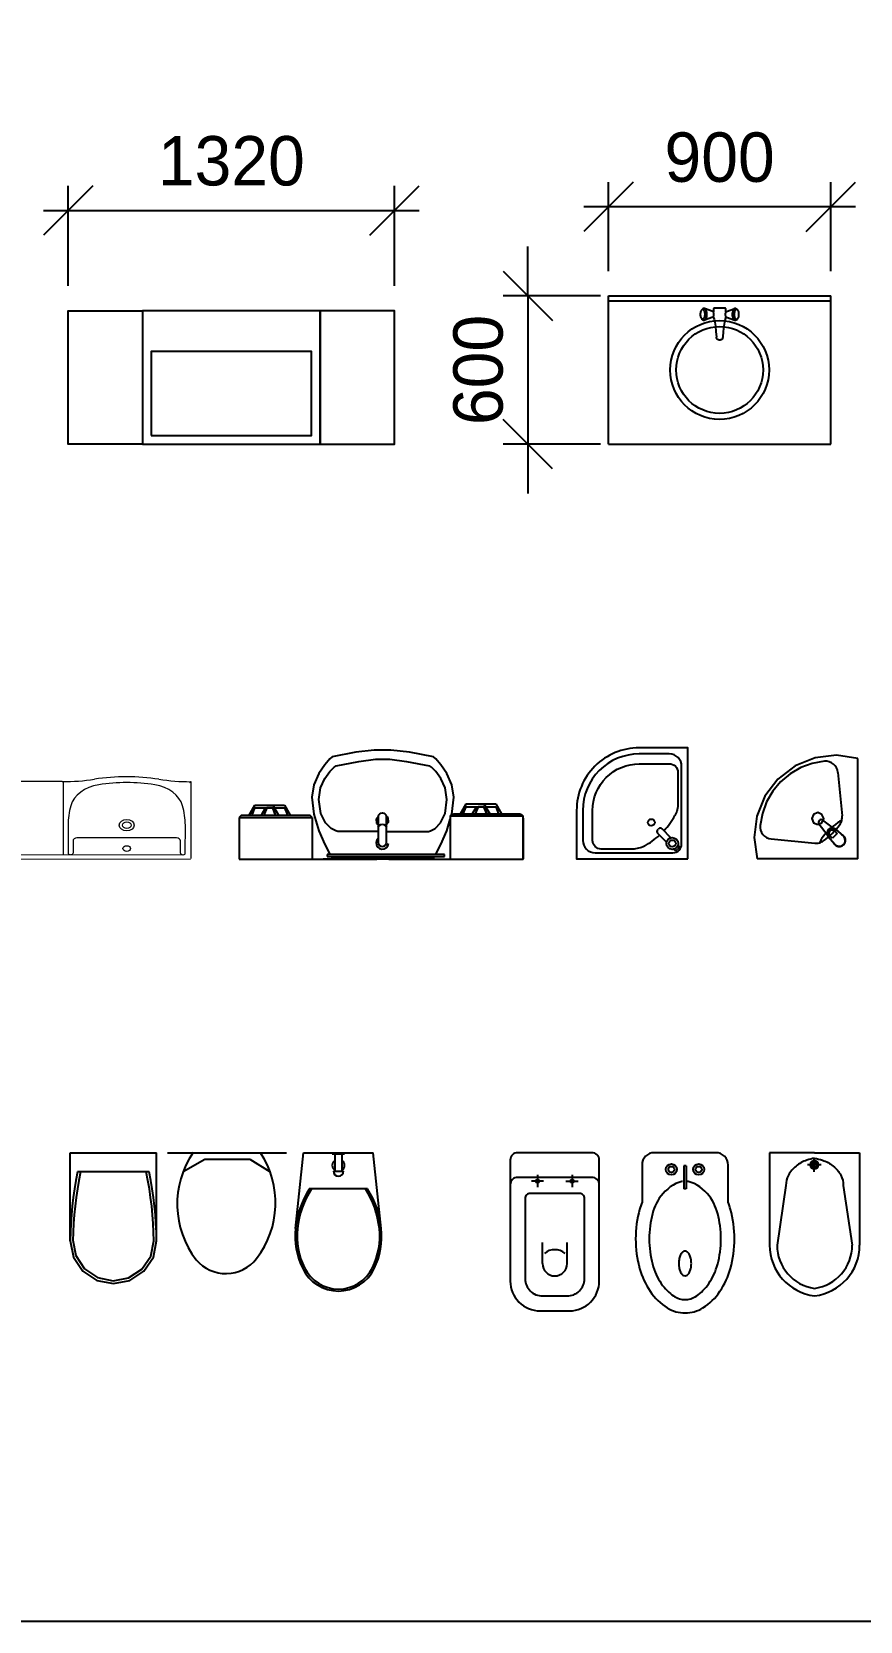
# Model space of a CAD drawing. Header units: millimetres. Extents: x 3103 to 179340, y -10977 to 70536.
# Drawn here: x 44607 to 47960, y -10977 to -4544 of the extents above; entities that cross this region are included whole.
import ezdxf

# ---------------------------------------------------------------- set-up
doc = ezdxf.new("R2010")
doc.units = ezdxf.units.MM
doc.header["$LTSCALE"] = 0.5
doc.layers.add('RAZMER', color=5, linetype='Continuous')
doc.layers.add('SANTEH', color=30, linetype='Continuous')
doc.styles.add('WROMLATS', font='wromlats.shx', dxfattribs={"bigfont": 'bigfont.shx'})
doc.dimstyles.new('juka', dxfattribs={"dimscale": 100, "dimtxt": 2, "dimasz": 2, "dimexe": 1, "dimexo": 1, "dimgap": 1, "dimtad": 1, "dimtoh": 1, "dimdec": 0, "dimzin": 0, "dimdsep": 46, "dimtxsty": 'WROMLATS', "dimblk": 'OBLIQUE', "dimcen": -3, "dimdle": 1, "dimclrd": 256, "dimclre": 256, "dimclrt": 256, "dimadec": 0, "dimazin": 0, "dimtfac": 1, "dimtdec": 0, "dimtix": 1, "dimtmove": 2, "dimatfit": 3, "dimldrblk": 'ORIGIN2', "dimfxl": 1, "dimtvp": 2.5, "dimtolj": 1, "dimtzin": 0, "dimarcsym": 0})

# ---------------------------------------------------------------- blocks, each defined once
blk = doc.blocks.new('Basin Built-In Circle_74')
at = {"layer": 'SANTEH', "linetype": 'Continuous'}
for p, q in [((0, 600), (900, 600)), ((0, 0), (0, 600)), ((0, 580), (900, 580)), ((900, 0), (900, 600)), ((371.7, 528.5), (371.5, 525)), ((371.7, 528.5), (371.5, 525)), ((371.5, 525), (371.7, 521.5)), ((371.5, 525), (371.7, 521.5)), ((372.1, 531.8), (371.7, 528.5)), ((372.1, 531.8), (371.7, 528.5)), ((371.7, 521.5), (372.1, 518.2)), ((371.7, 521.5), (372.1, 518.2)), ((372.8, 535), (372.1, 531.8)), ((372.8, 535), (372.1, 531.8)), ((372.1, 518.2), (372.8, 515)), ((372.1, 518.2), (372.8, 515)), ((373.8, 537.9), (372.8, 535)), ((373.8, 537.9), (372.8, 535)), ((372.8, 515), (373.8, 512.1)), ((372.8, 515), (373.8, 512.1)), ((375.1, 540.3), (373.8, 537.9)), ((375.1, 540.3), (373.8, 537.9)), ((376.5, 542.3), (375.1, 540.3)), ((376.5, 542.3), (375.1, 540.3)), ((378.1, 543.8), (376.5, 542.3)), ((378.1, 543.8), (376.5, 542.3)), ((382.6, 547.6), (378.1, 543.8)), ((382.6, 547.6), (378.1, 543.8)), ((379.8, 544.7), (378.1, 543.8)), ((379.8, 544.7), (378.1, 543.8)), ((381.5, 545), (379.8, 544.7)), ((381.5, 545), (379.8, 544.7)), ((383.2, 544.7), (381.5, 545)), ((383.2, 544.7), (381.5, 545)), ((384.6, 548.6), (382.6, 547.6)), ((384.6, 548.6), (382.6, 547.6)), ((384.9, 543.8), (383.2, 544.7)), ((384.9, 543.8), (383.2, 544.7)), ((386.7, 549), (384.6, 548.6)), ((386.7, 549), (384.6, 548.6)), ((386.5, 542.3), (384.9, 543.8)), ((386.5, 542.3), (384.9, 543.8)), ((387.9, 540.3), (386.5, 542.3)), ((387.9, 540.3), (386.5, 542.3)), ((388.8, 548.6), (386.7, 549)), ((388.8, 548.6), (386.7, 549)), ((389.2, 537.9), (387.9, 540.3)), ((389.2, 537.9), (387.9, 540.3)), ((390.8, 547.6), (388.8, 548.6)), ((422.4, 536.8), (388.8, 548.6)), ((390.8, 547.6), (388.8, 548.6)), ((422.4, 536.8), (388.8, 548.6)), ((390.2, 535), (389.2, 537.9)), ((390.2, 535), (389.2, 537.9)), ((389.2, 512.1), (390.2, 515)), ((389.2, 512.1), (390.2, 515)), ((390.9, 531.8), (390.2, 535)), ((390.9, 531.8), (390.2, 535)), ((390.2, 515), (390.9, 518.2)), ((390.2, 515), (390.9, 518.2)), ((392.7, 545.8), (390.8, 547.6)), ((392.7, 545.8), (390.8, 547.6)), ((391.4, 528.5), (390.9, 531.8)), ((391.4, 528.5), (390.9, 531.8)), ((390.9, 518.2), (391.4, 521.5)), ((390.9, 518.2), (391.4, 521.5)), ((391.5, 525), (391.4, 528.5)), ((391.5, 525), (391.4, 528.5)), ((391.4, 521.5), (391.5, 525)), ((391.4, 521.5), (391.5, 525)), ((394.4, 543.4), (392.7, 545.8)), ((394.4, 543.4), (392.7, 545.8)), ((395.9, 540.4), (394.4, 543.4)), ((395.9, 540.4), (394.4, 543.4)), ((397.1, 537), (395.9, 540.4)), ((397.1, 537), (395.9, 540.4)), ((398, 533.2), (397.1, 537)), ((398, 533.2), (397.1, 537)), ((397.1, 513), (398, 516.8)), ((397.1, 513), (398, 516.8)), ((398.5, 529.2), (398, 533.2)), ((398.5, 529.2), (398, 533.2)), ((398, 516.8), (398.5, 520.8)), ((398, 516.8), (398.5, 520.8)), ((398.7, 525), (398.5, 529.2)), ((398.7, 525), (398.5, 529.2)), ((398.5, 520.8), (398.7, 525)), ((398.5, 520.8), (398.7, 525)), ((423.4, 536.3), (422.4, 536.8)), ((423.4, 536.3), (422.4, 536.8)), ((424.3, 535.4), (423.4, 536.3)), ((424.3, 535.4), (423.4, 536.3)), ((425.2, 534.2), (424.3, 535.4)), ((425.2, 534.2), (424.3, 535.4)), ((424.3, 514.6), (425.2, 515.8)), ((424.3, 514.6), (425.2, 515.8)), ((426.7, 535), (424.6, 535)), ((426.7, 535), (424.6, 535)), ((427.1, 515), (424.6, 515)), ((427.1, 515), (424.6, 515)), ((425.2, 548), (425, 547.5)), ((425.2, 548), (425, 547.5)), ((425, 547.5), (425, 547)), ((425, 547.5), (425, 547)), ((425, 547), (425, 535)), ((425, 547), (425, 535)), ((425, 515), (425, 513)), ((425, 515), (425, 513)), ((425.4, 548.5), (425.2, 548)), ((425.4, 548.5), (425.2, 548)), ((425.9, 532.7), (425.2, 534.2)), ((425.9, 532.7), (425.2, 534.2)), ((425.2, 515.8), (425.9, 517.3)), ((425.2, 515.8), (425.9, 517.3)), ((425.7, 548.9), (425.4, 548.5)), ((425.7, 548.9), (425.4, 548.5)), ((426.1, 549.3), (425.7, 548.9)), ((426.1, 549.3), (425.7, 548.9)), ((426.5, 531), (425.9, 532.7)), ((426.5, 531), (425.9, 532.7)), ((425.9, 517.3), (426.5, 519)), ((425.9, 517.3), (426.5, 519)), ((426.5, 549.6), (426.1, 549.3)), ((426.5, 549.6), (426.1, 549.3)), ((427, 549.8), (426.5, 549.6)), ((427, 549.8), (426.5, 549.6)), ((427, 529.1), (426.5, 531)), ((427, 529.1), (426.5, 531)), ((426.5, 519), (427, 520.9)), ((426.5, 519), (427, 520.9)), ((427.5, 550), (427, 549.8)), ((427.5, 550), (427, 549.8)), ((427.2, 527.1), (427, 529.1)), ((427.2, 527.1), (427, 529.1)), ((427, 520.9), (427.2, 522.9)), ((427, 520.9), (427.2, 522.9)), ((427.3, 525), (427.2, 527.1)), ((427.3, 525), (427.2, 527.1)), ((427.2, 522.9), (427.3, 525)), ((427.2, 522.9), (427.3, 525)), ((428, 550), (427.5, 550)), ((428, 550), (427.5, 550)), ((472, 550), (428, 550)), ((472, 550), (428, 550)), ((472.5, 550), (472, 550)), ((472.5, 550), (472, 550)), ((473, 549.8), (472.5, 550)), ((473, 549.8), (472.5, 550)), ((472.8, 527.1), (472.7, 525)), ((472.8, 527.1), (472.7, 525)), ((472.7, 525), (472.8, 522.9)), ((472.7, 525), (472.8, 522.9)), ((473, 529.1), (472.8, 527.1)), ((473, 529.1), (472.8, 527.1)), ((472.8, 522.9), (473, 520.9)), ((472.8, 522.9), (473, 520.9)), ((473.5, 549.6), (473, 549.8)), ((473.5, 549.6), (473, 549.8)), ((473.5, 531), (473, 529.1)), ((473.5, 531), (473, 529.1)), ((473, 520.9), (473.5, 519)), ((473, 520.9), (473.5, 519)), ((475.4, 515), (473.2, 515)), ((475.4, 515), (473.2, 515)), ((473.9, 549.3), (473.5, 549.6)), ((473.9, 549.3), (473.5, 549.6)), ((475.4, 535), (473.5, 535)), ((475.4, 535), (473.5, 535)), ((474.1, 532.7), (473.5, 531)), ((474.1, 532.7), (473.5, 531)), ((473.5, 519), (474.1, 517.3)), ((473.5, 519), (474.1, 517.3)), ((474.3, 548.9), (473.9, 549.3)), ((474.3, 548.9), (473.9, 549.3)), ((474.8, 534.2), (474.1, 532.7)), ((474.8, 534.2), (474.1, 532.7)), ((474.1, 517.3), (474.8, 515.8)), ((474.1, 517.3), (474.8, 515.8)), ((474.6, 548.5), (474.3, 548.9)), ((474.6, 548.5), (474.3, 548.9)), ((474.8, 548), (474.6, 548.5)), ((474.8, 548), (474.6, 548.5)), ((475, 547.5), (474.8, 548)), ((475, 547.5), (474.8, 548)), ((475.7, 535.4), (474.8, 534.2)), ((475.7, 535.4), (474.8, 534.2)), ((474.8, 515.8), (475.7, 514.6)), ((474.8, 515.8), (475.7, 514.6)), ((475, 547), (475, 547.5)), ((475, 547), (475, 547.5)), ((475, 535), (475, 547)), ((475, 535), (475, 547)), ((475, 513), (475, 515)), ((475, 513), (475, 515)), ((476.6, 536.3), (475.7, 535.4)), ((476.6, 536.3), (475.7, 535.4)), ((477.6, 536.8), (476.6, 536.3)), ((477.6, 536.8), (476.6, 536.3)), ((477.6, 536.8), (511.2, 548.6)), ((477.6, 536.8), (511.2, 548.6)), ((501.5, 529.2), (501.3, 525)), ((501.5, 529.2), (501.3, 525)), ((501.3, 525), (501.5, 520.8)), ((501.3, 525), (501.5, 520.8)), ((502, 533.2), (501.5, 529.2)), ((502, 533.2), (501.5, 529.2)), ((501.5, 520.8), (502, 516.8)), ((501.5, 520.8), (502, 516.8)), ((502.9, 537), (502, 533.2)), ((502.9, 537), (502, 533.2)), ((502, 516.8), (502.9, 513)), ((502, 516.8), (502.9, 513)), ((504.1, 540.4), (502.9, 537)), ((504.1, 540.4), (502.9, 537)), ((505.6, 543.4), (504.1, 540.4)), ((505.6, 543.4), (504.1, 540.4)), ((507.3, 545.8), (505.6, 543.4)), ((507.3, 545.8), (505.6, 543.4)), ((509.2, 547.6), (507.3, 545.8)), ((509.2, 547.6), (507.3, 545.8)), ((508.6, 528.5), (508.5, 525)), ((508.6, 528.5), (508.5, 525)), ((508.5, 525), (508.6, 521.5)), ((508.5, 525), (508.6, 521.5)), ((509.1, 531.8), (508.6, 528.5)), ((509.1, 531.8), (508.6, 528.5)), ((508.6, 521.5), (509.1, 518.2)), ((508.6, 521.5), (509.1, 518.2)), ((509.8, 535), (509.1, 531.8)), ((509.8, 535), (509.1, 531.8)), ((509.1, 518.2), (509.8, 515)), ((509.1, 518.2), (509.8, 515)), ((511.2, 548.6), (509.2, 547.6)), ((511.2, 548.6), (509.2, 547.6)), ((510.8, 537.9), (509.8, 535)), ((510.8, 537.9), (509.8, 535)), ((509.8, 515), (510.8, 512.1)), ((509.8, 515), (510.8, 512.1)), ((512.1, 540.3), (510.8, 537.9)), ((512.1, 540.3), (510.8, 537.9)), ((513.3, 549), (511.2, 548.6)), ((513.3, 549), (511.2, 548.6)), ((513.5, 542.3), (512.1, 540.3)), ((513.5, 542.3), (512.1, 540.3)), ((515.4, 548.6), (513.3, 549)), ((515.4, 548.6), (513.3, 549)), ((515.1, 543.8), (513.5, 542.3)), ((515.1, 543.8), (513.5, 542.3)), ((516.8, 544.7), (515.1, 543.8)), ((516.8, 544.7), (515.1, 543.8)), ((517.4, 547.6), (515.4, 548.6)), ((517.4, 547.6), (515.4, 548.6)), ((518.5, 545), (516.8, 544.7)), ((518.5, 545), (516.8, 544.7)), ((517.4, 547.6), (521.9, 543.8)), ((517.4, 547.6), (521.9, 543.8)), ((520.2, 544.7), (518.5, 545)), ((520.2, 544.7), (518.5, 545)), ((521.9, 543.8), (520.2, 544.7)), ((521.9, 543.8), (520.2, 544.7)), ((523.5, 542.3), (521.9, 543.8)), ((523.5, 542.3), (521.9, 543.8)), ((524.9, 540.3), (523.5, 542.3)), ((524.9, 540.3), (523.5, 542.3)), ((526.2, 537.9), (524.9, 540.3)), ((526.2, 537.9), (524.9, 540.3)), ((527.2, 535), (526.2, 537.9)), ((527.2, 535), (526.2, 537.9)), ((526.2, 512.1), (527.2, 515)), ((526.2, 512.1), (527.2, 515)), ((527.9, 531.8), (527.2, 535)), ((527.9, 531.8), (527.2, 535)), ((527.2, 515), (527.9, 518.2)), ((527.2, 515), (527.9, 518.2)), ((528.3, 528.5), (527.9, 531.8)), ((528.3, 528.5), (527.9, 531.8)), ((527.9, 518.2), (528.3, 521.5)), ((527.9, 518.2), (528.3, 521.5)), ((528.5, 525), (528.3, 528.5)), ((528.5, 525), (528.3, 528.5)), ((528.3, 521.5), (528.5, 525)), ((528.3, 521.5), (528.5, 525)), ((373.8, 512.1), (375.1, 509.7)), ((373.8, 512.1), (375.1, 509.7)), ((375.1, 509.7), (376.5, 507.7)), ((375.1, 509.7), (376.5, 507.7)), ((376.5, 507.7), (378.1, 506.2)), ((376.5, 507.7), (378.1, 506.2)), ((378.1, 506.2), (379.8, 505.3)), ((382.6, 502.4), (378.1, 506.2)), ((378.1, 506.2), (379.8, 505.3)), ((382.6, 502.4), (378.1, 506.2)), ((379.8, 505.3), (381.5, 505)), ((379.8, 505.3), (381.5, 505)), ((381.5, 505), (383.2, 505.3)), ((381.5, 505), (383.2, 505.3)), ((382.6, 502.4), (384.6, 501.4)), ((382.6, 502.4), (384.6, 501.4)), ((383.2, 505.3), (384.9, 506.2)), ((383.2, 505.3), (384.9, 506.2)), ((384.6, 501.4), (386.7, 501)), ((384.6, 501.4), (386.7, 501)), ((384.9, 506.2), (386.5, 507.7)), ((384.9, 506.2), (386.5, 507.7)), ((386.5, 507.7), (387.9, 509.7)), ((386.5, 507.7), (387.9, 509.7)), ((386.7, 501), (388.8, 501.4)), ((386.7, 501), (388.8, 501.4)), ((387.9, 509.7), (389.2, 512.1)), ((387.9, 509.7), (389.2, 512.1)), ((422.4, 513.2), (388.8, 501.4)), ((422.4, 513.2), (388.8, 501.4)), ((388.8, 501.4), (390.8, 502.4)), ((388.8, 501.4), (390.8, 502.4)), ((390.8, 502.4), (392.7, 504.2)), ((390.8, 502.4), (392.7, 504.2)), ((392.7, 504.2), (394.4, 506.6)), ((392.7, 504.2), (394.4, 506.6)), ((394.4, 506.6), (395.9, 509.6)), ((394.4, 506.6), (395.9, 509.6)), ((395.9, 509.6), (397.1, 513)), ((395.9, 509.6), (397.1, 513)), ((422.4, 513.2), (423.4, 513.7)), ((422.4, 513.2), (423.4, 513.7)), ((423.4, 513.7), (424.3, 514.6)), ((423.4, 513.7), (424.3, 514.6)), ((425, 513), (425, 512.5)), ((425, 513), (425, 512.5)), ((425, 512.5), (425.2, 512)), ((425, 512.5), (425.2, 512)), ((425.2, 512), (428.1, 505.1)), ((425.2, 512), (428.1, 505.1)), ((428, 505.4), (430.7, 493.4)), ((428, 505.4), (430.7, 493.4)), ((430.7, 493.4), (433, 477.1)), ((430.7, 493.4), (433, 477.1)), ((433, 477.2), (435, 456.1)), ((433, 477.2), (435, 456.1)), ((435, 456.1), (436.8, 432.9)), ((435, 456.1), (436.8, 432.9)), ((465, 456.1), (463.2, 432.9)), ((465, 456.1), (463.2, 432.9)), ((467, 477.2), (465, 456.1)), ((467, 477.2), (465, 456.1)), ((469.3, 493.4), (467, 477.1)), ((469.3, 493.4), (467, 477.1)), ((472, 505.4), (469.3, 493.4)), ((472, 505.4), (469.3, 493.4)), ((474.8, 512), (471.9, 505.1)), ((474.8, 512), (471.9, 505.1)), ((474.8, 512), (475, 512.5)), ((474.8, 512), (475, 512.5)), ((475, 512.5), (475, 513)), ((475, 512.5), (475, 513)), ((475.7, 514.6), (476.6, 513.7)), ((475.7, 514.6), (476.6, 513.7)), ((476.6, 513.7), (477.6, 513.2)), ((476.6, 513.7), (477.6, 513.2)), ((477.6, 513.2), (511.2, 501.4)), ((477.6, 513.2), (511.2, 501.4)), ((502.9, 513), (504.1, 509.6)), ((502.9, 513), (504.1, 509.6)), ((504.1, 509.6), (505.6, 506.6)), ((504.1, 509.6), (505.6, 506.6)), ((505.6, 506.6), (507.3, 504.2)), ((505.6, 506.6), (507.3, 504.2)), ((507.3, 504.2), (509.2, 502.4)), ((507.3, 504.2), (509.2, 502.4)), ((509.2, 502.4), (511.2, 501.4)), ((509.2, 502.4), (511.2, 501.4)), ((510.8, 512.1), (512.1, 509.7)), ((510.8, 512.1), (512.1, 509.7)), ((511.2, 501.4), (513.3, 501)), ((511.2, 501.4), (513.3, 501)), ((512.1, 509.7), (513.5, 507.7)), ((512.1, 509.7), (513.5, 507.7)), ((513.3, 501), (515.4, 501.4)), ((513.3, 501), (515.4, 501.4)), ((513.5, 507.7), (515.1, 506.2)), ((513.5, 507.7), (515.1, 506.2)), ((515.1, 506.2), (516.8, 505.3)), ((515.1, 506.2), (516.8, 505.3)), ((515.4, 501.4), (517.4, 502.4)), ((515.4, 501.4), (517.4, 502.4)), ((516.8, 505.3), (518.5, 505)), ((516.8, 505.3), (518.5, 505)), ((517.4, 502.4), (521.9, 506.2)), ((517.4, 502.4), (521.9, 506.2)), ((518.5, 505), (520.2, 505.3)), ((518.5, 505), (520.2, 505.3)), ((520.2, 505.3), (521.9, 506.2)), ((520.2, 505.3), (521.9, 506.2)), ((521.9, 506.2), (523.5, 507.7)), ((521.9, 506.2), (523.5, 507.7)), ((523.5, 507.7), (524.9, 509.7)), ((523.5, 507.7), (524.9, 509.7)), ((524.9, 509.7), (526.2, 512.1)), ((524.9, 509.7), (526.2, 512.1)), ((437, 430.8), (436.8, 432.9)), ((437, 430.8), (436.8, 432.9)), ((437, 430.7), (437, 430.8)), ((437, 430.7), (437, 430.8)), ((437.6, 428.7), (437, 430.7)), ((437.6, 428.7), (437, 430.7)), ((438.6, 426.9), (437.6, 428.7)), ((438.6, 426.9), (437.6, 428.7)), ((440, 425.1), (438.6, 426.9)), ((440, 425.1), (438.6, 426.9)), ((441.6, 423.7), (440, 425.1)), ((441.6, 423.7), (440, 425.1)), ((443.5, 422.5), (441.6, 423.7)), ((443.5, 422.5), (441.6, 423.7)), ((445.6, 421.7), (443.5, 422.5)), ((445.6, 421.7), (443.5, 422.5)), ((445, 421.7), (443.9, 422.4)), ((446.6, 421), (445, 421.7)), ((447.7, 421.2), (445.6, 421.7)), ((447.7, 421.2), (445.6, 421.7)), ((448.3, 420.6), (446.6, 421)), ((450, 421), (447.7, 421.2)), ((450, 421), (447.7, 421.2)), ((450, 420.5), (448.3, 420.6)), ((452.3, 421.2), (450, 421)), ((452.3, 421.2), (450, 421)), ((451.7, 420.6), (450, 420.5)), ((453.4, 421), (451.7, 420.6)), ((454.4, 421.7), (452.3, 421.2)), ((454.4, 421.7), (452.3, 421.2)), ((455, 421.7), (453.4, 421)), ((456.5, 422.5), (454.4, 421.7)), ((456.5, 422.5), (454.4, 421.7)), ((456.1, 422.4), (455, 421.7)), ((458.4, 423.7), (456.5, 422.5)), ((458.4, 423.7), (456.5, 422.5)), ((460, 425.1), (458.4, 423.7)), ((460, 425.1), (458.4, 423.7)), ((461.4, 426.9), (460, 425.1)), ((461.4, 426.9), (460, 425.1)), ((462.4, 428.7), (461.4, 426.9)), ((462.4, 428.7), (461.4, 426.9)), ((463, 430.7), (462.4, 428.7)), ((463, 430.7), (462.4, 428.7)), ((463.2, 432.9), (463, 430.8)), ((463.2, 432.9), (463, 430.8)), ((463, 430.7), (463, 430.8)), ((463, 430.7), (463, 430.8)), ((0, 0), (900, 0))]:
    blk.add_line(p, q, dxfattribs=at)
for radius in [200, 175.8]:
    blk.add_circle((450, 300), radius, dxfattribs=at)
blk = doc.blocks.new('Basin Corner_77')
at = {"layer": 'SANTEH', "linetype": 'Continuous'}
for p, q in [((0, 0), (0, -2.7)), ((0, 0), (0, -407.3)), ((0, 0), (407.2, 0)), ((93.6, -59.8), (90, -56.4)), ((120.1, -90.4), (93.6, -59.8)), ((350.9, -81.1), (174.9, -64.1)), ((59.8, -93.6), (56.3, -90)), ((90.4, -120.1), (59.8, -93.6)), ((83.5, -102.8), (102.8, -83.6)), ((94.1, -113.3), (83.5, -102.8)), ((84, -103.3), (103.3, -84.1)), ((99.4, -124.5), (141.5, -157.2)), ((102.8, -83.6), (113.3, -94.1)), ((157.2, -141.5), (124.5, -99.4)), ((81, -350.7), (64.1, -174.8))]:
    blk.add_line(p, q, dxfattribs=at)
for points in [[(0, -407.3), (86.5, -420), (173.3, -409.5), (254.2, -376.6), (323.6, -323.5), (376.7, -254.1), (409.6, -173.1), (420, -86.4), (407.2, 0)], [(174.9, -64.1), (170.2, -63.9), (165.5, -64), (160.8, -64.6), (156.2, -65.6), (151.7, -67), (147.4, -68.8), (143.2, -70.9), (139.2, -73.5)], [(139.2, -73.5), (129.9, -80.6), (121, -88), (112.2, -95.7), (103.8, -103.8), (95.8, -112.2), (88, -120.9), (80.6, -129.9), (73.5, -139.2)], [(81.6, -147.2), (90.8, -140.2), (99.8, -132.7), (108.5, -125), (116.9, -116.9), (125, -108.5), (132.8, -99.8), (140.2, -90.8), (147.3, -81.6)], [(147.3, -81.6), (148.5, -79.8), (149.7, -77.9), (150.7, -76), (151.7, -74.1), (152.6, -72.1), (153.4, -70.1), (154.2, -68.1), (154.8, -66)], [(395.5, -135.8), (395.6, -126), (393.7, -116.4), (390, -107.3), (384.6, -99.2), (377.7, -92.2), (369.6, -86.8), (360.5, -83), (350.9, -81.1)], [(73.5, -139.1), (70.9, -143.1), (68.8, -147.3), (67, -151.7), (65.6, -156.1), (64.6, -160.7), (64, -165.4), (63.8, -170.1), (64.1, -174.8)], [(66, -154.8), (68, -154.1), (70.1, -153.4), (72.1, -152.6), (74.1, -151.7), (76, -150.7), (77.9, -149.6), (79.8, -148.5), (81.6, -147.3)], [(135.7, -395.3), (184.8, -386.8), (231.7, -369.8), (274.8, -344.9), (313, -312.9), (345, -274.7), (369.8, -231.6), (386.7, -184.7), (395.1, -135.6)], [(81, -350.7), (82.9, -360.3), (86.7, -369.4), (92.1, -377.5), (99.1, -384.4), (107.2, -389.8), (116.3, -393.5), (125.9, -395.4), (135.7, -395.3)]]:
    blk.add_lwpolyline(points, dxfattribs=at)
blk.add_lwpolyline([(162.6, -139.7), (145.6, -146.7), (138.5, -163.7), (145.6, -180.7), (162.6, -187.7), (179.6, -180.7), (186.6, -163.7), (179.6, -146.7)], close=True, dxfattribs=at)
for centre, radius, start, end in [((75.5, -75.6), 25, 24.28556, 245.71444), ((75.5, -75.6), 24, 52.83741, 216.8967), ((103.4, -103.4), 21.1, 230.16961, 39.83039), ((103.9, -103.9), 21.1, 230.16961, 39.83039), ((103.7, -103.7), 13.6, 225, 45), ((148.4, -148.4), 11.2, 232.13892, 37.86108)]:
    blk.add_arc(centre, radius, start, end, dxfattribs=at)
blk = doc.blocks.new('WC B Outlet_96')
at = {"layer": 'SANTEH', "linetype": 'Continuous'}
for p, q in [((1.7, 253.4), (34, 560)), ((34, 560), (316, 560)), ((150, 560), (150, 555)), ((150, 555), (200, 555)), ((161, 555), (161, 485)), ((189, 555), (189, 485)), ((200, 555), (200, 560)), ((348.3, 253.4), (316, 560)), ((155, 485), (195, 485)), ((293.2, 413.4), (56.8, 413.4))]:
    blk.add_line(p, q, dxfattribs=at)
for points in [[(56.8, 413.4), (46, 395.1), (36.3, 376.1), (27.6, 356.6), (20.1, 336.7), (13.8, 316.3), (8.5, 295.6), (4.5, 274.6), (1.7, 253.4)], [(66.1, 413.4), (55, 395.1), (44.9, 376.1), (36, 356.5), (28.3, 336.4), (21.8, 315.9), (16.4, 295.1), (12.3, 273.9), (9.4, 252.6)], [(340.6, 252.6), (337.7, 273.9), (333.6, 295.1), (328.2, 315.9), (321.7, 336.4), (314, 356.5), (305.1, 376.1), (295, 395.1), (283.9, 413.4)], [(348.3, 253.4), (345.5, 274.6), (341.5, 295.6), (336.2, 316.3), (329.9, 336.7), (322.4, 356.6), (313.7, 376.1), (304, 395.1), (293.2, 413.4)], [(1.7, 253.4), (0.2, 232.6), (0.2, 211.7), (1.6, 190.9), (4.5, 170.2), (8.9, 149.8), (14.6, 129.7), (21.7, 110.2), (30.2, 91.1)], [(9.4, 252.6), (8, 232.3), (8, 212), (9.4, 191.7), (12.2, 171.6), (16.4, 151.7), (22, 132.2), (29, 113.2), (37.2, 94.6)], [(312.8, 94.6), (321, 113.2), (328, 132.2), (333.6, 151.7), (337.8, 171.6), (340.6, 191.7), (342, 212), (342, 232.3), (340.6, 252.6)], [(319.8, 91.1), (328.3, 110.2), (335.4, 129.7), (341.1, 149.8), (345.5, 170.2), (348.4, 190.9), (349.8, 211.7), (349.8, 232.6), (348.3, 253.4)], [(30.2, 91.1), (41.6, 71.5), (55.4, 53.7), (71.6, 37.9), (89.8, 24.6), (109.6, 14), (130.7, 6.3), (152.6, 1.6), (175, 0)], [(37.2, 94.6), (48, 76), (61.2, 59), (76.6, 44), (93.9, 31.4), (112.8, 21.2), (132.8, 13.9), (153.7, 9.4), (175, 7.9)], [(175, 7.9), (196.3, 9.4), (217.2, 13.9), (237.2, 21.2), (256.1, 31.4), (273.4, 44), (288.8, 59), (302, 76), (312.8, 94.6)], [(175, 0), (197.4, 1.6), (219.3, 6.3), (240.4, 14), (260.2, 24.6), (278.4, 37.9), (294.6, 53.7), (308.4, 71.5), (319.8, 91.1)], [(175, 0), (197.4, 1.6), (219.3, 6.3), (240.4, 14), (260.2, 24.6), (278.4, 37.9), (294.6, 53.7), (308.4, 71.5), (319.8, 91.1)]]:
    blk.add_lwpolyline(points, dxfattribs=at)
for centre, radius, start, end in [((175, 509), 25, 126.86, 233.14), ((175, 509), 25, 306.86, 53.14), ((175, 485), 20, 180, 0)]:
    blk.add_arc(centre, radius, start, end, dxfattribs=at)
blk = doc.blocks.new('WC 1 Symb_108')
at = {"layer": 'SANTEH', "linetype": 'Continuous'}
for p, q in [((0, 0), (0, 350)), ((356.1, 350), (0, 350)), ((77.8, 319.8), (77.8, 30.2)), ((356.1, 0), (0, 0))]:
    blk.add_line(p, q, dxfattribs=at)
for points in [[(356.1, 350), (321.1, 349.1), (286.1, 347.4), (251.1, 344.9), (216.2, 341.5), (181.4, 337.3), (146.7, 332.3), (112.2, 326.4), (77.8, 319.8)], [(356.3, 338.6), (321.2, 337.7), (286.2, 336), (251.2, 333.4), (216.3, 330.1), (181.5, 325.8), (146.8, 320.8), (112.2, 314.9), (77.8, 308.2)], [(353.7, 11.4), (416.3, 23), (469.8, 58), (505.7, 111), (518.7, 173.8), (506.7, 236.7), (471.5, 290.2), (418.6, 326), (356.1, 338.6)], [(356.1, 0), (422.7, 13.3), (479.1, 51.3), (516.8, 108), (530, 175), (516.8, 242), (479.1, 298.7), (422.7, 336.7), (356.1, 350)], [(77.8, 41.8), (112.2, 35.1), (146.8, 29.2), (181.5, 24.2), (216.3, 19.9), (251.2, 16.6), (286.2, 14), (321.2, 12.3), (356.3, 11.4)], [(77.8, 30.2), (112.2, 23.6), (146.7, 17.7), (181.4, 12.7), (216.2, 8.5), (251.1, 5.1), (286.1, 2.6), (321.1, 0.9), (356.1, 0)]]:
    blk.add_lwpolyline(points, dxfattribs=at)
blk = doc.blocks.new('s_23')
at = {"layer": 'SANTEH'}
for p, q in [((-122.1, 118.2), (-120.2, 120.2)), ((-86.2, 68.1), (-122.1, 104.1)), ((-118.2, 122.1), (-120.2, 120.2)), ((-68.1, 86.2), (-104.1, 122.1)), ((-56.1, 38), (-57.4, 39.3)), ((-42, 38), (-40, 40)), ((-38, 42), (-40, 40)), ((-38, 56.1), (-39.3, 57.4))]:
    blk.add_line(p, q, dxfattribs=at)
for points in [[(0, 0), (0, 450), (-196.8, 450, 0.414214), (-450, 196.8), (-450, 0)], [(-425, 75, 0.414214), (-375, 25), (-60, 25, 0.414214), (-25, 60), (-25, 375, 0.414214), (-75, 425), (-196.8, 425, 0.414214), (-425, 196.8)]]:
    blk.add_lwpolyline(points, format="xyb", close=True, dxfattribs=at)
blk.add_lwpolyline([(-175.5, 52.5, -0.127167), (-223.9, 40), (-350.3, 40, -0.414214), (-385.3, 75), (-385.3, 196.2, -0.414214), (-196.2, 385.3), (-75, 385.3, -0.414214), (-40, 350.3), (-40, 223.9, -0.127167), (-52.5, 175.5)], format="xyb", dxfattribs=at)
for centre, radius in [((-147.8, 147.8), 14), ((-62.8, 62.8), 24), ((-62.8, 62.8), 14)]:
    blk.add_circle(centre, radius, dxfattribs=at)
for centre, radius, start, end in [((-328.2, 328.2), 315.2, 317.3246, 331.01098), ((-328.2, 328.2), 315.2, 298.98902, 312.6754), ((-115.1, 111.1), 10, 135, 225), ((-111.1, 115.1), 10, 45, 135), ((-49, 45.1), 10, 225, 315), ((-45.1, 49), 10, 315, 45)]:
    blk.add_arc(centre, radius, start, end, dxfattribs=at)
blk = doc.blocks.new('s_42')
at = {"layer": 'SANTEH'}
for p, q in [((-189.37677, -27.989292), (-189.37677, 0)), ((-189.37677, -0.040064), (-96.48379, -0.039864)), ((-140.166604, -27.989292), (-140.166604, 0)), ((-140.147078, -26.702214), (-140.147078, 0)), ((-140.057622, -26.58844), (-140.057622, 0)), ((-135.551368, -19.131184), (-131.511318, -9.749604)), ((-85.572468, 0), (-132.584582, 0)), ((-131.511318, -9.749604), (-128.12637, -3.244686)), ((-130.030858, -1.697254), (-50.75196, -1.697254)), ((-130.030858, -3.067398), (-130.030858, -1.697254)), ((-50.75196, -3.067398), (-130.030858, -3.067398)), ((-128.12637, -3.244686), (-128.022848, -3.067398)), ((-127.223836, -1.697254), (-126.706826, -0.811004)), ((-126.706826, -0.811004), (-116.815434, -0.805282)), ((-58.157026, -0.811004), (-126.706826, -0.811004)), ((-116.815434, -0.805282), (-106.126558, -0.797272)), ((-106.126558, -0.797272), (-78.706634, -0.797272)), ((-96.851574, -11.067582), (-96.636926, -9.463214)), ((-96.636926, -9.463214), (-95.829498, -8.063602)), ((-96.48379, -0.797272), (-96.48379, 0)), ((-96.48379, -0.811004), (-96.48379, -0.805282)), ((-95.829498, -8.063602), (-94.551766, -7.081986)), ((-95.518552, -10.585022), (-94.786322, -9.3688)), ((-95.518552, -29.093742), (-95.518552, -10.400868)), ((-94.786322, -9.3688), (-93.811714, -8.63905)), ((-94.551766, -7.081986), (-92.998444, -6.667804)), ((-93.811714, -8.63905), (-92.71835, -8.395862)), ((-92.998444, -6.667804), (-91.406046, -6.883908)), ((-92.71835, -8.395862), (-91.630088, -8.63905)), ((-91.630088, -8.63905), (-90.671098, -9.3688)), ((-91.406046, -6.883908), (-90.016996, -7.697582)), ((-90.671098, -9.3688), (-89.96464, -10.585022)), ((-90.016996, -7.697582), (-89.04277, -8.984948)), ((-89.96464, -10.585022), (-89.96464, -10.400868)), ((-89.96464, -10.585022), (-89.96464, -21.430016)), ((-89.04277, -8.984948), (-88.63164, -10.549926)), ((-88.329112, -0.797272), (-88.329112, 0)), ((-88.329112, -0.039864), (-46.888864, -0.039864)), ((-88.329112, -0.811004), (-88.329112, -0.805282)), ((-78.706634, -0.797272), (-68.033802, -0.805282)), ((-68.033802, -0.805282), (-58.157026, -0.811004)), ((-58.157026, -0.811004), (-57.638274, -1.697254)), ((-56.83614, -3.067398), (-56.732236, -3.244686)), ((-56.732236, -3.244686), (-53.334772, -9.749604)), ((-53.334772, -9.749604), (-49.279486, -19.131184)), ((-50.75196, -1.697254), (-50.75196, -3.067398)), ((-46.888864, -0.039386), (2.321292, -0.039386)), ((-46.888864, -28.821086), (-46.888864, -0.039386)), ((-44.416998, -0.039386), (-44.416998, 0)), ((0, -0.039386), (0, 0)), ((2.321292, -0.039386), (2.321292, -28.821086)), ((2.321292, -0.068282), (2.430274, -0.068282)), ((2.340818, -0.101662), (2.321292, -0.101662)), ((2.340818, -27.534104), (2.340818, -0.101662)), ((2.430274, -0.068282), (2.430274, -27.42033)), ((-138.936126, -30.19495), (-135.551368, -19.131184)), ((-127.328526, -20.699978), (-131.143938, -24.38097)), ((-124.131834, -18.954276), (-127.328526, -20.699978)), ((-122.791396, -18.51263), (-124.131834, -18.954276)), ((-95.518552, -18.51263), (-122.791396, -18.51263)), ((-96.440422, -12.63256), (-96.851574, -11.067582)), ((-95.518552, -13.850784), (-96.440422, -12.63256)), ((-95.518552, -21.430016), (-94.79922, -22.660446)), ((-90.683996, -22.660446), (-89.96464, -21.430016)), ((-89.96464, -18.51263), (-61.574208, -18.51263)), ((-89.96464, -21.430016), (-89.96464, -29.093742)), ((-61.574208, -18.51263), (-60.280262, -18.954276)), ((-60.280262, -18.954276), (-57.19453, -20.699978)), ((-57.19453, -20.699978), (-53.511536, -24.38097)), ((-49.279486, -19.131184), (-46.888864, -26.916218)), ((-188.006842, -29.359436), (-189.37677, -27.989292)), ((-189.37677, -27.989292), (-140.166604, -27.989292)), ((-141.536724, -29.359436), (-188.006842, -29.359436)), ((-187.548434, -29.359436), (-187.328136, -29.579926)), ((-187.328136, -29.579926), (-142.240822, -29.579926)), ((-187.25723, -29.579926), (-187.205088, -29.631996)), ((-182.532416, -29.579926), (-178.656064, -36.429406)), ((-178.656064, -36.429406), (-182.502924, -29.631996)), ((-180.635154, -29.579926), (-178.656064, -34.455776)), ((-171.805464, -34.455776), (-174.56504, -29.579926)), ((-170.688474, -34.455776), (-172.667586, -29.579926)), ((-164.799606, -29.579926), (-166.725194, -34.455776)), ((-166.725194, -36.429406), (-162.79491, -29.579926)), ((-166.725194, -34.455776), (-164.82011, -29.631996)), ((-158.757626, -34.455776), (-156.83223, -29.579926)), ((-158.757626, -36.429406), (-154.827534, -29.579926)), ((-142.41153, -29.631996), (-142.359386, -29.579926)), ((-142.240822, -29.579926), (-142.020498, -29.359436)), ((-140.166604, -27.989292), (-141.536724, -29.359436)), ((-140.35567, -41.746616), (-138.936126, -30.19495)), ((-140.166604, -26.702214), (-140.147078, -26.702214)), ((-140.147078, -26.58844), (-140.057622, -26.58844)), ((-134.340632, -30.628204), (-135.681258, -40.073108)), ((-131.143938, -24.38097), (-134.340632, -30.628204)), ((-96.435748, -23.943806), (-96.778524, -27.132702)), ((-96.778524, -27.132702), (-96.55801, -25.081348)), ((-96.778524, -27.132702), (-95.518552, -28.688336)), ((-95.518552, -23.207092), (-96.435748, -23.943806)), ((-94.79922, -22.660446), (-93.832432, -23.39878)), ((-93.832432, -23.39878), (-92.741596, -23.644924)), ((-92.741596, -23.644924), (-91.650784, -23.39878)), ((-91.650784, -23.39878), (-90.683996, -22.660446)), ((-88.70586, -24.768066), (-89.96464, -23.213768)), ((-89.96464, -28.692626), (-89.048636, -27.956868)), ((-89.048636, -27.956868), (-88.70586, -24.768066)), ((-53.511536, -24.38097), (-50.425778, -30.628204)), ((-50.425778, -30.628204), (-49.131642, -40.073108)), ((-46.888864, -28.821086), (-45.518946, -30.191326)), ((2.321292, -28.821086), (-46.888864, -28.821086)), ((-46.044528, -29.665566), (-45.882034, -30.19495)), ((-45.882034, -30.19495), (-44.457232, -41.746616)), ((-45.518946, -30.191326), (0.951172, -30.191326)), ((-45.06055, -30.191326), (-44.84024, -30.41172)), ((-44.84024, -30.41172), (0.247074, -30.41172)), ((-44.769334, -30.41172), (-44.717192, -30.463886)), ((-40.044534, -30.41172), (-36.16817, -37.2612)), ((-36.16817, -37.2612), (-40.01504, -30.463886)), ((-38.14727, -30.41172), (-36.16817, -35.28757)), ((-29.31758, -35.28757), (-32.077144, -30.41172)), ((-28.20059, -35.28757), (-30.17969, -30.41172)), ((-22.311722, -30.41172), (-24.23731, -35.28757)), ((-24.23731, -37.2612), (-20.307028, -30.41172)), ((-24.23731, -35.28757), (-22.332226, -30.463886)), ((-16.26973, -35.28757), (-14.344334, -30.41172)), ((-16.26973, -37.2612), (-12.33965, -30.41172)), ((0.076366, -30.463886), (0.12852, -30.41172)), ((0.247074, -30.41172), (0.467384, -30.191326)), ((0.951172, -30.191326), (2.321292, -28.821086)), ((2.321292, -27.534104), (2.340818, -27.534104)), ((2.430274, -27.42033), (2.340818, -27.42033)), ((-178.656064, -34.455776), (-166.725194, -34.455776)), ((-178.656064, -34.455776), (-171.805464, -34.455776)), ((-178.656064, -36.429406), (-166.725194, -36.429406)), ((-166.725194, -34.455776), (-170.688474, -34.455776)), ((-166.725194, -36.429406), (-158.757626, -36.429406)), ((-165.592776, -34.455776), (-158.757626, -34.455776)), ((-138.930856, -50.152302), (-140.35567, -41.746616)), ((-135.681258, -40.073108), (-134.461318, -47.948552)), ((-49.131642, -40.073108), (-50.356828, -47.948552)), ((-44.457232, -41.746616), (-45.882034, -50.152302)), ((-36.16817, -35.28757), (-24.23731, -35.28757)), ((-36.16817, -35.28757), (-29.31758, -35.28757)), ((-36.16817, -37.2612), (-24.23731, -37.2612)), ((-24.23731, -35.28757), (-28.20059, -35.28757)), ((-24.23731, -37.2612), (-16.26973, -37.2612)), ((-23.104882, -35.28757), (-16.26973, -35.28757)), ((-135.533392, -57.61509), (-138.930856, -50.152302)), ((-134.461318, -47.948552), (-131.552732, -54.304694)), ((-50.356828, -47.948552), (-53.277932, -54.304694)), ((-45.882034, -50.152302), (-49.279486, -57.61509)), ((-131.47813, -63.603402), (-135.533392, -57.61509)), ((-131.552732, -54.304694), (-128.081046, -59.00898)), ((-128.081046, -67.586136), (-131.47813, -63.603402)), ((-128.081046, -59.00898), (-125.17246, -61.928844)), ((-125.17246, -61.928844), (-123.952542, -62.931538)), ((-123.952542, -62.931538), (-108.56992, -65.8782)), ((-76.452744, -65.8782), (-60.910546, -62.931538)), ((-59.685552, -61.928844), (-60.910546, -62.931538)), ((-56.764446, -59.00898), (-59.685552, -61.928844)), ((-53.277932, -54.304694), (-56.764446, -59.00898)), ((-53.334772, -63.603402), (-56.732236, -67.586136)), ((-49.279486, -57.61509), (-53.334772, -63.603402)), ((-126.655852, -69.031716), (-128.081046, -67.586136)), ((-110.586536, -72.015858), (-126.655852, -69.031716)), ((-98.152148, -73.507882), (-110.586536, -72.015858)), ((-108.56992, -65.8782), (-97.428332, -67.351436)), ((-86.902724, -73.507882), (-98.152148, -73.507882)), ((-97.428332, -67.351436), (-87.673818, -67.351532)), ((-87.673818, -67.351532), (-76.452744, -65.8782)), ((-74.387896, -72.015858), (-86.902724, -73.507882)), ((-58.157026, -69.031716), (-74.387896, -72.015858)), ((-56.732236, -67.586136), (-58.157026, -69.031716))]:
    blk.add_line(p, q, dxfattribs=at)
blk.add_arc((-92.741596, -28.241466), 2.904799, 197.061787614, 342.938212386, dxfattribs=at)
blk = doc.blocks.new('s_09')
at = {"color": 0, "lineweight": 0}
for p, q in [((-389, -0.2), (389, 0.2)), ((-389, -0.2), (389, 0.2)), ((-391, -311.7), (-391.2, -1.9)), ((-391, -311.7), (-391.2, -1.9)), ((-386.8, -17.8), (359, -17.4)), ((-126, -17.7), (-125.9, -309.9)), ((-106.8, -137.1), (-106.9, -24.2)), ((-86.9, -73.7), (-86.9, -24.2)), ((347.7, -23.9), (347.8, -73.4)), ((367.7, -23.9), (367.8, -136.8)), ((391.2, -1.4), (391.4, -311.3)), ((391.2, -1.4), (391.4, -311.3)), ((332.1, -85.1), (-71.2, -85.4)), ((-130.2, -313.2), (-388.8, -313.3)), ((-130.2, -313.2), (-388.8, -313.3))]:
    blk.add_line(p, q, dxfattribs=at)
at = {"color": 0, "lineweight": 0, "extrusion": (0, 0, -1)}
for centre, major_axis, start_param, end_param in [((-389, -1.9), (2.17, 0), 3.141593, 4.712389), ((-389, -1.9), (2.17, 0), 3.141593, 4.712389), ((-384.7, -5.1), (2.17, 0), 3.141593, 4.712389), ((-98.2, -24.2), (8.69, 0.01), 3.141593, 4.712389), ((-95.6, -24.2), (8.69, 0.01), -1.570796, 0), ((130.4, -42.3), (15.2, 0), 3.141593, 9.424778), ((356.4, -23.9), (8.69, 0.01), 3.141593, 4.712389), ((359, -23.9), (8.69, 0.01), 4.712389, 6.283185), ((-71.2, -73.6), (15.6, 0), 1.570796, 3.141593), ((130.5, -136.9), (30.4, 0), 3.141593, 9.424778), ((130.5, -136.9), (17.4, 0), 3.141593, 9.424778), ((332.1, -73.4), (15.6, 0), 0, 1.570796), ((393.2, -136.8), (500, 0.3), 2.930161, 3.141593), ((-132.2, -137.1), (500, 0.3), 0, 0.211432), ((48.2, -192.5), (147.2, 0.1), 1.78252, 2.930161), ((212.8, -192.4), (147.2, 0.1), 0.211432, 1.359073), ((-388.8, -311.7), (2.17, 0), 1.570796, 3.141593), ((-388.8, -311.7), (2.17, 0), 1.570796, 3.141593), ((-384.5, -308.5), (2.17, 0), 1.570796, 3.141593), ((-129.9, -807.3), (658.5, 0.4), -1.570796, -1.371459), ((-129.9, -807.3), (658.5, 0.4), -1.570796, -1.371459), ((130.3, 94.8), (538.7, 0.3), 1.359073, 1.78252), ((391.7, -807), (658.5, 0.4), 4.513052, 4.7091), ((391.7, -807), (658.5, 0.4), 4.513052, 4.7091), ((384.9, -308), (2.17, 0), 0, 1.560992), ((389.2, -311.3), (2.17, 0), 0, 1.567507), ((389.2, -311.3), (2.17, 0), 0, 1.567507), ((130.3, 161.5), (658.5, 0.4), 1.371459, 1.770134), ((130.3, 161.5), (658.5, 0.4), 1.371459, 1.770134)]:
    blk.add_ellipse(centre, major_axis=major_axis, ratio=0.750374, start_param=start_param, end_param=end_param, dxfattribs=at)
blk = doc.blocks.new('A$C64583BDD')
at = {"layer": 'SANTEH'}
for p, q in [((0, 579.5), (0, 205.3)), ((182.2, 579.5), (0, 579.5)), ((182.2, 579.5), (364.4, 579.5)), ((364.4, 579.5), (364.4, 205.3)), ((66, 446.6), (30, 205.3)), ((298.3, 446.6), (334.4, 205.3))]:
    blk.add_line(p, q, dxfattribs=at)
for points in [[(182.2, 556.6, 0.046371), (150.8, 549.3, 0.088923), (106.9, 525.5, 0.104957), (76.1, 487.9, 0.120011), (66, 446.6, 0.120011)], [(182.2, 556.6, -0.046371), (213.5, 549.3, -0.088923), (257.5, 525.5, -0.104957), (288.3, 487.9, -0.120011), (298.3, 446.6, -0.120011)]]:
    blk.add_lwpolyline(points, format="xyb", dxfattribs=at)
for points in [[(208.8, 530.3), (153, 530.3)], [(180.9, 502.4), (180.9, 552.8)]]:
    blk.add_lwpolyline(points, dxfattribs=at)
for centre, radius, start, end in [((180.9, 530.3), 16.7, 90, 270), ((180.9, 530.3), 10, 90, 270), ((180.9, 530.3), 16.7, 270, 90), ((180.9, 530.3), 10, 270, 90), ((206.8, 205.3), 206.8, 180, 263.16375), ((206.8, 205.3), 176.8, 180, 261.99664), ((157.6, 205.3), 206.8, 276.83625, 0), ((157.6, 205.3), 176.8, 278.00336, 0)]:
    blk.add_arc(centre, radius, start, end, dxfattribs=at)
blk = doc.blocks.new('K10-45')
at = {"layer": 'SANTEH'}
for p, q in [((-18.9, 83.4), (-18.9, 177.1)), ((-18.9, 177.1), (-8.9, 177.1)), ((-8.9, 83.4), (-8.9, 177.1)), ((-18.9, 83.4), (-8.9, 83.4))]:
    blk.add_line(p, q, dxfattribs=at)
for points in [[(160.3, 230.4, 0.023928), (169.9, 259.6, 0.067459), (186.1, 379, 0.067459), (169.9, 498.4, 0.079812), (127.5, 591.1, 0.107118), (58, 658.5, 0.139889), (-13.9, 679, 0.139889), (-85.8, 658.5, 0.107118), (-155.3, 591.1, 0.079812), (-197.7, 498.4, 0.067459), (-213.9, 379, 0.067459), (-197.7, 259.6, 0.023928), (-188.1, 230.4), (-188.1, 80.2, 0.414214), (-138.1, 30.2), (110.3, 30.2, 0.414214), (160.3, 80.2)], [(-39.4, 478.5, 0.052061), (-37.3, 458.3, 0.065919), (-32, 443.1, 0.104629), (-22.6, 431.5, 0.172287), (-13.9, 428.4, 0.172287), (-5.2, 431.5, 0.104629), (4.1, 443.1, 0.065919), (9.5, 458.3, 0.052061), (11.6, 478.5, 0.052061), (9.5, 498.7, 0.065919), (4.1, 513.9, 0.104629), (-5.2, 525.5, 0.172287), (-13.9, 528.6, 0.172287), (-22.6, 525.5, 0.104629), (-32, 513.9, 0.065919), (-37.3, 498.7, 0.052061)]]:
    blk.add_lwpolyline(points, format="xyb", close=True, dxfattribs=at)
blk.add_lwpolyline([(-3.9, 147), (-1.4, 147.2), (10.9, 150.3), (23, 155.1), (34.7, 161.4), (45.9, 168.8), (56.5, 177.2), (66.3, 186.2), (75.2, 195.5), (83.2, 205), (90.3, 214.7), (96.5, 224.5), (102, 234.5), (106.9, 244.7), (111.1, 255.3), (114.8, 266.2), (118.1, 277.6), (121.1, 289.3), (123.7, 301.4), (126, 313.8), (127.9, 326.5), (129.3, 339.5), (130.4, 352.6), (131.1, 365.8), (131.3, 379), (131.1, 392.2), (130.4, 405.4), (129.3, 418.5), (127.9, 431.4), (126, 444.2), (123.7, 456.6), (121.1, 468.7), (118.1, 480.4), (114.8, 491.7), (111.2, 502.6), (107.3, 513.1), (103, 523.1), (98.4, 532.7), (93.5, 541.9), (88.3, 550.7), (82.8, 559.1), (77.1, 567.1), (71, 574.6), (64.9, 581.7), (58.5, 588.3), (52.1, 594.4), (45.7, 600), (39.3, 605), (33, 609.4), (26.9, 613.2), (20.8, 616.4), (14.9, 619), (9, 621.1), (3.2, 622.7), (-2.5, 623.8), (-8.2, 624.5), (-13.9, 624.7), (-19.6, 624.5), (-25.3, 623.8), (-31, 622.7), (-36.8, 621.1), (-42.7, 619), (-48.6, 616.4), (-54.7, 613.2), (-60.9, 609.4), (-67.2, 605), (-73.5, 600), (-80, 594.4), (-86.4, 588.3), (-92.7, 581.7), (-98.9, 574.6), (-104.9, 567.1), (-110.6, 559.1), (-116.1, 550.7), (-121.3, 541.9), (-126.2, 532.7), (-130.8, 523.1), (-135.1, 513.1), (-139, 502.6), (-142.7, 491.7), (-146, 480.4), (-148.9, 468.7), (-151.5, 456.6), (-153.8, 444.2), (-155.7, 431.4), (-157.2, 418.5), (-158.2, 405.4), (-158.9, 392.2), (-159.1, 379), (-158.9, 365.8), (-158.2, 352.6), (-157.2, 339.5), (-155.7, 326.5), (-153.8, 313.8), (-151.5, 301.4), (-148.9, 289.3), (-146, 277.6), (-142.6, 266.2), (-138.9, 255.3), (-134.7, 244.7), (-129.8, 234.5), (-124.4, 224.5), (-118.1, 214.7), (-111, 205), (-103.1, 195.5), (-94.1, 186.2), (-84.3, 177.2), (-73.7, 168.8), (-62.5, 161.4), (-50.8, 155.1), (-38.7, 150.3), (-26.4, 147.2), (-23.9, 147)], dxfattribs=at)
for centre, radius in [((-69.2, 98.1), 22.4), ((-69.2, 98.1), 12.4), ((41.4, 98.1), 22.4), ((41.4, 98.1), 12.4)]:
    blk.add_circle(centre, radius, dxfattribs=at)
blk = doc.blocks.new('r7')
at = {"layer": 'SANTEH', "ltscale": 5}
blk.add_line((1020, 0), (1020, 540), dxfattribs=at)
for points in [[(300, 540), (0, 540), (0, 0), (300, 0), (300, 540)], [(1020, 540), (1320, 540), (1320, 0), (1020, 0), (1020, 540)]]:
    blk.add_lwpolyline(points, dxfattribs=at)
for points in [[(1020, 540), (300, 540), (300, 0), (1020, 0)], [(985, 505), (335, 505), (335, 165), (985, 165)]]:
    blk.add_lwpolyline(points, close=True, dxfattribs=at)
blk = doc.blocks.new('_Oblique')
at = {"color": 0, "lineweight": -2}
blk.add_line((-0.5, -0.5), (0.5, 0.5), dxfattribs=at)
blk = doc.blocks.new('*D1487')
at = {"layer": 'Defpoints', "color": 0, "transparency": 16777216}
for p in [(46074.7, -5267.1), (44754.7, -5672.4), (46074.7, -5672.4)]:
    blk.add_point(p, dxfattribs=at)
at = {"layer": 'RAZMER', "lineweight": -2, "transparency": 16777216}
for p, q in [((44754.7, -5572.4), (44754.7, -5167.1)), ((46074.7, -5572.4), (46074.7, -5167.1)), ((44654.7, -5267.1), (46174.7, -5267.1))]:
    blk.add_line(p, q, dxfattribs=at)
at = {"layer": 'RAZMER', "lineweight": -2, "transparency": 16777216, "xscale": 200, "yscale": 200, "zscale": 200, "rotation": 180}
blk.add_blockref('_Oblique', (44754.7, -5267.1), dxfattribs=at)
at = {"layer": 'RAZMER', "lineweight": -2, "transparency": 16777216, "xscale": 200, "yscale": 200, "zscale": 200}
blk.add_blockref('_Oblique', (46074.7, -5267.1), dxfattribs=at)
at = {"layer": 'RAZMER', "transparency": 16777216, "insert": (45414.7, -5067.1), "char_height": 200, "attachment_point": 5, "style": 'WROMLATS'}
blk.add_mtext('\\A1;1320', dxfattribs=at)
blk = doc.blocks.new('_Origin2')
at = {"color": 0, "linetype": 'ByBlock', "lineweight": -2}
blk.add_line((-0.5, 0), (-1, 0), dxfattribs=at)
for radius in [0.5, 0.25]:
    blk.add_circle((0, 0), radius, dxfattribs=at)
blk = doc.blocks.new('*D1494')
at = {"layer": 'Defpoints', "color": 0, "transparency": 16777216}
for p in [(46941, -5252.4), (46941, -5612.4), (47841, -5612.4)]:
    blk.add_point(p, dxfattribs=at)
at = {"layer": 'RAZMER', "lineweight": -2, "transparency": 16777216}
for p, q in [((46941, -5512.4), (46941, -5152.4)), ((47841, -5512.4), (47841, -5152.4)), ((47941, -5252.4), (46841, -5252.4))]:
    blk.add_line(p, q, dxfattribs=at)
at = {"layer": 'RAZMER', "lineweight": -2, "transparency": 16777216, "xscale": 200, "yscale": 200, "zscale": 200, "rotation": 180}
blk.add_blockref('_Oblique', (46941, -5252.4), dxfattribs=at)
at = {"layer": 'RAZMER', "lineweight": -2, "transparency": 16777216, "xscale": 200, "yscale": 200, "zscale": 200}
blk.add_blockref('_Oblique', (47841, -5252.4), dxfattribs=at)
at = {"layer": 'RAZMER', "transparency": 16777216, "insert": (47391, -5052.4), "char_height": 200, "attachment_point": 5, "style": 'WROMLATS'}
blk.add_mtext('\\A1;900', dxfattribs=at)
blk = doc.blocks.new('*D1496')
at = {"layer": 'Defpoints', "color": 0, "transparency": 16777216}
for p in [(47009.2, -5612.4), (46614.5, -6212.4), (47009.2, -6212.4)]:
    blk.add_point(p, dxfattribs=at)
at = {"layer": 'RAZMER', "lineweight": -2, "transparency": 16777216}
for p, q in [((46614.5, -5612.4), (46614.5, -5412.4)), ((46909.2, -5612.4), (46514.5, -5612.4)), ((46614.5, -5612.4), (46614.5, -6212.4)), ((46909.2, -6212.4), (46514.5, -6212.4)), ((46614.5, -6212.4), (46614.5, -6412.4))]:
    blk.add_line(p, q, dxfattribs=at)
at = {"layer": 'RAZMER', "lineweight": -2, "transparency": 16777216, "xscale": 200, "yscale": 200, "zscale": 200}
for p, rotation in [((46614.5, -5612.4), 270), ((46614.5, -6212.4), 90)]:
    blk.add_blockref('_Oblique', p, dxfattribs=dict(at, rotation=rotation))
at = {"layer": 'RAZMER', "transparency": 16777216, "insert": (46414.5, -5912.4), "char_height": 200, "attachment_point": 5, "rotation": 90, "style": 'WROMLATS'}
blk.add_mtext('\\A1;600', dxfattribs=at)
blk = doc.blocks.new('y6')
at = {"layer": 'SANTEH', "ltscale": 5}
for p, q in [((-240.7, 0), (240.7, 0)), ((-240.7, 0), (240.7, 0)), ((-177.6, -76.2), (-90.2, -26.6)), ((-90.2, -26.6), (92.4, -26.6)), ((92.4, -26.6), (174.2, -77.9))]:
    blk.add_line(p, q, dxfattribs=at)
for centre, radius, start, end in [((166.1, -208.2), 368.2, 145.5353, 217.7265), ((-172, -203.2), 368.2, 322.2735, 33.49914), ((-5, -331.3), 157.7, 220.38504, 321.97028)]:
    blk.add_arc(centre, radius, start, end, dxfattribs=at)
blk = doc.blocks.new('bid')
at = {"layer": 'SANTEH', "ltscale": 5}
for p, q in [((-45.1, -115.3), (-94.9, -115.3)), ((-45.1, -115.3), (-94.9, -115.3)), ((-70, -90.3), (-70, -140.2)), ((-70, -90.3), (-70, -140.2)), ((45.1, -115.3), (94.9, -115.3)), ((45.1, -115.3), (94.9, -115.3)), ((70, -90.3), (70, -140.2)), ((70, -90.3), (70, -140.2)), ((-50, -448.8), (-50, -363.4)), ((-50, -448.8), (-50, -363.4)), ((50, -448.8), (50, -363.4)), ((50, -448.8), (50, -363.4))]:
    blk.add_line(p, q, dxfattribs=at)
for points in [[(-60, -640), (60, -640, 0.414214), (180, -520), (180, -30, 0.414214), (150, 0), (-150, 0, 0.414214), (-180, -30), (-180, -520, 0.414214)], [(-60, -640), (60, -640, 0.414214), (180, -520), (180, -30, 0.414214), (150, 0), (-150, 0, 0.414214), (-180, -30), (-180, -520, 0.414214)], [(-60, -640), (60, -640, 0.414214), (180, -520), (180, -30, 0.414214), (150, 0), (-150, 0, 0.414214), (-180, -30), (-180, -520, 0.414214)], [(-50, -580), (50, -580, 0.414214), (120, -510), (120, -185, 0.414214), (100, -165), (-100, -165, 0.414214), (-120, -185), (-120, -510, 0.414214)], [(-50, -580), (50, -580, 0.414214), (120, -510), (120, -185, 0.414214), (100, -165), (-100, -165, 0.414214), (-120, -185), (-120, -510, 0.414214)]]:
    blk.add_lwpolyline(points, format="xyb", close=True, dxfattribs=at)
blk.add_lwpolyline([(180, -130, 0.414214), (150, -100), (-150, -100, 0.414214), (-180, -130)], format="xyb", dxfattribs=at)
blk.add_lwpolyline([(180, -130, 0.414214), (150, -100), (-150, -100, 0.414214), (-180, -130)], format="xyb", dxfattribs=at)
for centre in [(-70, -115.3), (-70, -115.3), (70, -115.3), (70, -115.3)]:
    blk.add_circle(centre, 7.01, dxfattribs=at)
for centre, radius, start, end in [((0, -448.8), 50, 180, 0), ((0, -448.8), 50, 180, 0), ((0, -456.3), 63.7, 48.83569, 131.16431), ((0, -456.3), 63.7, 48.83569, 131.16431)]:
    blk.add_arc(centre, radius, start, end, dxfattribs=at)

msp = doc.modelspace()

# ---------------------------------------------------------------- linework, layer by layer
at = {"layer": 'SANTEH'}
msp.add_lwpolyline([(28440.7, -10976.6), (63114.5, -10976.6), (63114.5, 7714.5), (28440.7, 7714.5)], close=True, dxfattribs=at)

# ---------------------------------------------------------------- block references
at = {"layer": 'SANTEH', "ltscale": 5}
msp.add_blockref('Basin Built-In Circle_74', (46941, -6212.4), dxfattribs=at)
at = {"layer": 'SANTEH'}
for name, p, rotation in [('r7', (46074.7, -5672.4), 180), ('Basin Corner_77', (47950.9, -7891.6), 180), ('WC 1 Symb_108', (44762.4, -9080.3), 270), ('K10-45', (47237.3, -9050.1), 180)]:
    msp.add_blockref(name, p, dxfattribs=dict(at, rotation=rotation))
at = {"layer": 'SANTEH', "xscale": -6, "yscale": 6, "zscale": 6, "rotation": 180}
msp.add_blockref('s_42', (46582.4, -7891.9), dxfattribs=at)
at = {"layer": 'SANTEH'}
for name, p in [('s_23', (47262.3, -7891.6)), ('y6', (45397.6, -9080.3)), ('WC B Outlet_96', (45673.3, -9640.3)), ('bid', (46723.9, -9080.3)), ('A$C64583BDD', (47593.4, -9659.8))]:
    msp.add_blockref(name, p, dxfattribs=at)
at = {"layer": 'SANTEH', "xscale": -1, "rotation": 180}
msp.add_blockref('s_09', (44860.8, -7891.7), dxfattribs=at)

# ---------------------------------------------------------------- dimensions: what is measured, and where the dimension line sits
at = {"layer": 'RAZMER'}
for base, p1, p2, picture, middle in [((46074.7, -5267.1), (44754.7, -5672.4), (46074.7, -5672.4), '*D1487', (45414.7, -5067.1)), ((46941, -5252.4), (47841, -5612.4), (46941, -5612.4), '*D1494', (47391, -5052.4))]:
    dim = msp.add_linear_dim(base=base, p1=p1, p2=p2, dimstyle='juka', dxfattribs=at)
    dim.commit()
    dim.dimension.update_dxf_attribs({"geometry": picture, "text_midpoint": middle})
dim = msp.add_linear_dim(base=(46614.5, -6212.4), p1=(47009.2, -5612.4), p2=(47009.2, -6212.4), angle=90, dimstyle='juka', dxfattribs=at)
dim.commit()
dim.dimension.update_dxf_attribs({"geometry": '*D1496', "text_midpoint": (46414.5, -5912.4)})

doc.saveas('drawing.dxf')
